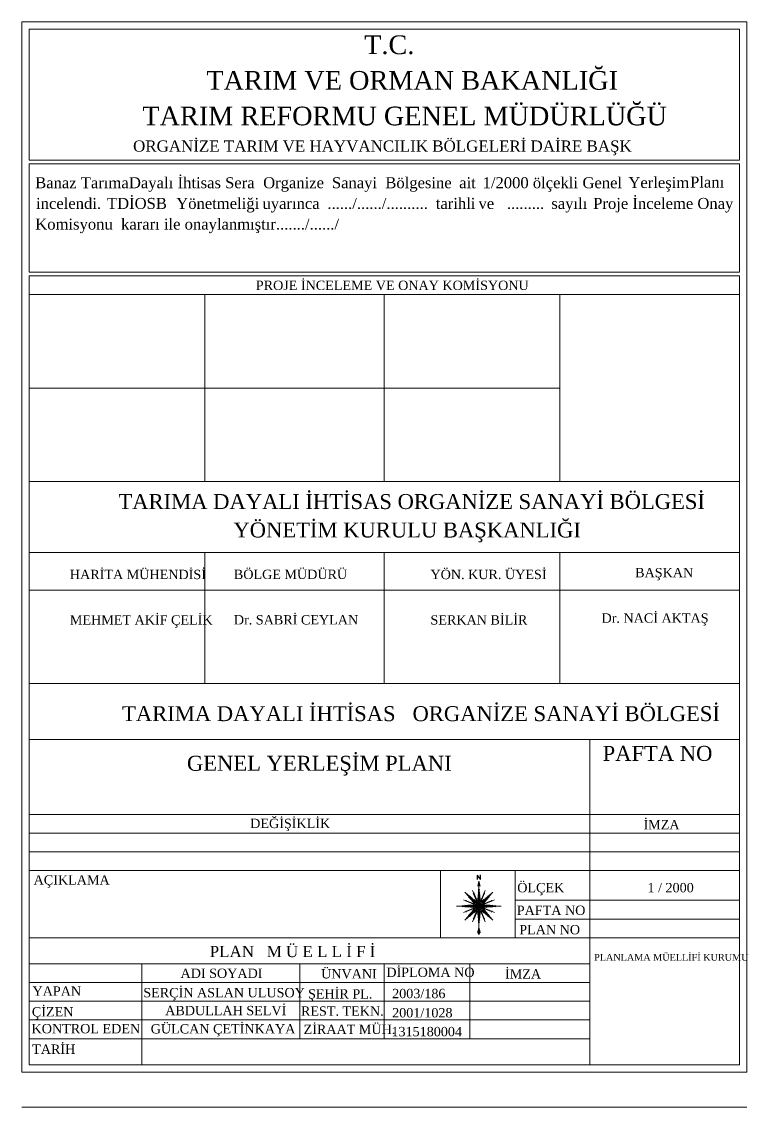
# Model space of a CAD drawing. Header units: metres. Extents: x 478603 to 489313, y 4282657 to 4289463.
# Drawn here: x 478816 to 479231, y 4288031 to 4288650 of the extents above; entities that cross this region are included whole.
import ezdxf

# ---------------------------------------------------------------- set-up
doc = ezdxf.new("R2010")
doc.units = ezdxf.units.M
for name, color, linetype, lineweight in [('ANTET', 18, 'Continuous', 0), ('CERCEVE', 18, 'Continuous', 0), ('KAPAK', 1, 'Continuous', 20)]:
    doc.layers.add(name, color=color, linetype=linetype, lineweight=lineweight)
doc.styles.get("Standard").update_dxf_attribs({"font": 'times.ttf'})

msp = doc.modelspace()

# ---------------------------------------------------------------- linework, layer by layer
at = {"layer": 'ANTET'}
for p, q in [((478815.68, 4288050.69), (478815.68, 4288650.47)), ((478815.68, 4288650.47), (479229.77, 4288650.47)), ((478819.95, 4288646.2), (479225.5, 4288646.2)), ((478819.95, 4288571.5), (478819.95, 4288646.2)), ((479225.5, 4288646.2), (479225.5, 4288571.5)), ((479229.77, 4288650.47), (479229.77, 4288050.69)), ((478819.95, 4288571.5), (479225.5, 4288571.5)), ((478819.95, 4288569.36), (479225.5, 4288569.36)), ((478819.95, 4288507.46), (478819.95, 4288569.36)), ((479225.5, 4288569.36), (479225.5, 4288507.46)), ((478819.95, 4288507.46), (479225.5, 4288507.46)), ((478819.95, 4288054.96), (478819.95, 4288505.33)), ((478819.95, 4288505.33), (479225.5, 4288505.33)), ((478819.95, 4288387.93), (478819.95, 4288505.33)), ((479225.5, 4288505.33), (479225.5, 4288054.96)), ((479225.5, 4288505.33), (479225.5, 4288387.93)), ((478819.95, 4288494.66), (479225.5, 4288494.66)), ((478920.27, 4288387.93), (478920.27, 4288494.66)), ((479022.72, 4288387.93), (479022.72, 4288494.66)), ((479123.04, 4288387.96), (479123.04, 4288494.66)), ((478819.95, 4288441.3), (479123.04, 4288441.3)), ((478819.95, 4288387.93), (479225.5, 4288387.93)), ((478819.95, 4288347.38), (479225.5, 4288347.38)), ((478920.27, 4288272.67), (478920.27, 4288347.38)), ((479022.72, 4288272.67), (479022.72, 4288347.38)), ((479123.04, 4288272.67), (479123.04, 4288347.38)), ((478819.95, 4288326.04), (479225.5, 4288326.04)), ((478819.95, 4288272.67), (479225.5, 4288272.67)), ((478819.95, 4288240.66), (479225.5, 4288240.66)), ((479140.12, 4288054.96), (479140.12, 4288240.66)), ((478819.95, 4288197.97), (479225.5, 4288197.97)), ((478819.95, 4288187.3), (479225.5, 4288187.3)), ((478819.95, 4288176.62), (479225.5, 4288176.62)), ((478819.95, 4288165.95), (479225.5, 4288165.95)), ((479054.74, 4288127.53), (479054.74, 4288165.95)), ((479097.43, 4288127.53), (479097.43, 4288165.95)), ((479097.43, 4288148.88), (479225.5, 4288148.88)), ((479097.43, 4288138.2), (479225.5, 4288138.2)), ((478819.95, 4288127.53), (479225.5, 4288127.53)), ((479071.61, 4288112.84), (479071.61, 4288070.15)), ((478819.95, 4288112.59), (479140.12, 4288112.59)), ((478884.23, 4288112.59), (478884.23, 4288054.96)), ((478974.48, 4288112.59), (478974.48, 4288069.9)), ((479022.71, 4288112.59), (479022.71, 4288069.9)), ((478819.95, 4288101.92), (479140.12, 4288101.92)), ((478819.95, 4288091.25), (479140.12, 4288091.25)), ((478819.95, 4288080.57), (479140.12, 4288080.57)), ((478819.95, 4288069.9), (479140.12, 4288069.9)), ((479229.77, 4288050.69), (478815.68, 4288050.69)), ((479225.5, 4288054.96), (478819.95, 4288054.96))]:
    msp.add_line(p, q, dxfattribs=at)
at = {"layer": 'ANTET', "lineweight": 5}
for points in [[(479075.63, 4288160.89, 0), (479076.06, 4288160.89, 0), (479076.03, 4288160.89, 0), (479076, 4288160.9, 0), (479075.97, 4288160.92, 0), (479075.95, 4288160.93, 0), (479075.93, 4288160.96, 0), (479075.92, 4288160.98, 0), (479075.91, 4288161.01, 0), (479075.91, 4288161.04, 0), (479075.91, 4288162.8, 0), (479077.61, 4288160.77, 0), (479077.61, 4288163.04, 0), (479077.61, 4288163.07, 0), (479077.62, 4288163.1, 0), (479077.63, 4288163.12, 0), (479077.65, 4288163.15, 0), (479077.68, 4288163.16, 0), (479077.7, 4288163.18, 0), (479077.73, 4288163.19, 0), (479077.76, 4288163.19, 0), (479077.33, 4288163.19, 0), (479077.36, 4288163.19, 0), (479077.39, 4288163.18, 0), (479077.42, 4288163.16, 0), (479077.44, 4288163.15, 0), (479077.46, 4288163.12, 0), (479077.47, 4288163.1, 0), (479077.48, 4288163.07, 0), (479077.48, 4288163.04, 0), (479077.48, 4288161.28, 0), (479075.78, 4288163.31, 0), (479075.78, 4288161.04, 0), (479075.78, 4288161.01, 0), (479075.77, 4288160.98, 0), (479075.76, 4288160.96, 0), (479075.74, 4288160.93, 0), (479075.72, 4288160.92, 0), (479075.69, 4288160.9, 0), (479075.66, 4288160.89, 0), (479075.63, 4288160.89, 0)], [(479076.06, 4288156.9, 0), (479076.13, 4288157.08, 0), (479076.24, 4288157.23, 0), (479076.39, 4288157.35, 0), (479076.57, 4288157.43, 0), (479076.76, 4288157.45, 0), (479076.95, 4288157.43, 0), (479077.12, 4288157.35, 0), (479077.27, 4288157.23, 0), (479077.39, 4288157.08, 0), (479077.46, 4288156.9, 0), (479076.76, 4288159.87, 0), (479076.06, 4288156.9, 0)], [(479073.88, 4288145.55, 0), (479073.99, 4288145.56, 0), (479074.1, 4288145.57, 0), (479074.22, 4288145.6, 0), (479074.33, 4288145.64, 0), (479074.43, 4288145.68, 0), (479074.53, 4288145.74, 0), (479074.63, 4288145.8, 0), (479074.71, 4288145.88, 0), (479074.77, 4288145.93, 0), (479074.84, 4288145.96, 0), (479074.91, 4288145.99, 0), (479074.99, 4288146, 0), (479075.06, 4288146, 0), (479075.14, 4288145.98, 0), (479075.21, 4288145.96, 0), (479075.27, 4288145.92, 0), (479075.22, 4288145.96, 0), (479075.17, 4288146.02, 0), (479075.13, 4288146.08, 0), (479075.1, 4288146.14, 0), (479075.08, 4288146.21, 0), (479075.06, 4288146.28, 0), (479075.06, 4288146.35, 0), (479075.07, 4288146.42, 0), (479075.22, 4288146.32, 0), (479075.37, 4288146.23, 0), (479075.53, 4288146.16, 0), (479075.69, 4288146.09, 0), (479075.86, 4288146.04, 0), (479076.03, 4288146, 0), (479076.2, 4288145.97, 0), (479076.38, 4288145.95, 0), (479076.45, 4288145.94, 0), (479076.52, 4288145.92, 0), (479076.59, 4288145.88, 0), (479076.65, 4288145.83, 0), (479076.69, 4288145.77, 0), (479076.73, 4288145.7, 0), (479076.75, 4288145.63, 0), (479076.76, 4288145.55, 0), (479073.88, 4288145.55, 0)], [(479073.88, 4288145.55, 0), (479073.99, 4288145.54, 0), (479074.1, 4288145.53, 0), (479074.22, 4288145.5, 0), (479074.33, 4288145.46, 0), (479074.43, 4288145.42, 0), (479074.53, 4288145.36, 0), (479074.63, 4288145.3, 0), (479074.71, 4288145.22, 0), (479074.77, 4288145.17, 0), (479074.84, 4288145.14, 0), (479074.91, 4288145.11, 0), (479074.99, 4288145.1, 0), (479075.06, 4288145.1, 0), (479075.14, 4288145.12, 0), (479075.21, 4288145.14, 0), (479075.27, 4288145.18, 0), (479075.22, 4288145.14, 0), (479075.17, 4288145.08, 0), (479075.13, 4288145.03, 0), (479075.1, 4288144.96, 0), (479075.08, 4288144.89, 0), (479075.06, 4288144.82, 0), (479075.06, 4288144.75, 0), (479075.07, 4288144.68, 0), (479075.22, 4288144.78, 0), (479075.37, 4288144.87, 0), (479075.53, 4288144.94, 0), (479075.69, 4288145.01, 0), (479075.86, 4288145.06, 0), (479076.03, 4288145.1, 0), (479076.2, 4288145.13, 0), (479076.38, 4288145.15, 0), (479076.45, 4288145.16, 0), (479076.52, 4288145.19, 0), (479076.59, 4288145.22, 0), (479076.65, 4288145.27, 0), (479076.69, 4288145.33, 0), (479076.73, 4288145.4, 0), (479076.75, 4288145.47, 0), (479076.76, 4288145.55, 0), (479073.88, 4288145.55, 0)], [(479076.76, 4288148.43, 0), (479076.75, 4288148.32, 0), (479076.74, 4288148.2, 0), (479076.71, 4288148.09, 0), (479076.67, 4288147.98, 0), (479076.62, 4288147.88, 0), (479076.57, 4288147.78, 0), (479076.5, 4288147.68, 0), (479076.43, 4288147.59, 0), (479076.38, 4288147.53, 0), (479076.35, 4288147.47, 0), (479076.32, 4288147.4, 0), (479076.31, 4288147.32, 0), (479076.31, 4288147.25, 0), (479076.32, 4288147.17, 0), (479076.35, 4288147.1, 0), (479076.39, 4288147.03, 0), (479076.34, 4288147.09, 0), (479076.29, 4288147.14, 0), (479076.23, 4288147.18, 0), (479076.17, 4288147.21, 0), (479076.1, 4288147.23, 0), (479076.03, 4288147.24, 0), (479075.96, 4288147.24, 0), (479075.89, 4288147.24, 0), (479075.99, 4288147.09, 0), (479076.07, 4288146.94, 0), (479076.15, 4288146.78, 0), (479076.22, 4288146.62, 0), (479076.27, 4288146.45, 0), (479076.31, 4288146.28, 0), (479076.34, 4288146.1, 0), (479076.35, 4288145.93, 0), (479076.37, 4288145.85, 0), (479076.39, 4288145.78, 0), (479076.43, 4288145.72, 0), (479076.48, 4288145.66, 0), (479076.54, 4288145.61, 0), (479076.61, 4288145.58, 0), (479076.68, 4288145.56, 0), (479076.76, 4288145.55, 0), (479076.76, 4288148.43, 0)], [(479076.76, 4288142.67, 0), (479076.75, 4288142.78, 0), (479076.74, 4288142.9, 0), (479076.71, 4288143.01, 0), (479076.67, 4288143.12, 0), (479076.62, 4288143.22, 0), (479076.57, 4288143.32, 0), (479076.5, 4288143.42, 0), (479076.43, 4288143.51, 0), (479076.38, 4288143.57, 0), (479076.35, 4288143.63, 0), (479076.32, 4288143.7, 0), (479076.31, 4288143.78, 0), (479076.31, 4288143.85, 0), (479076.32, 4288143.93, 0), (479076.35, 4288144, 0), (479076.39, 4288144.07, 0), (479076.34, 4288144.01, 0), (479076.29, 4288143.96, 0), (479076.23, 4288143.92, 0), (479076.17, 4288143.89, 0), (479076.1, 4288143.87, 0), (479076.03, 4288143.86, 0), (479075.96, 4288143.86, 0), (479075.89, 4288143.86, 0), (479075.99, 4288144.01, 0), (479076.07, 4288144.16, 0), (479076.15, 4288144.32, 0), (479076.22, 4288144.48, 0), (479076.27, 4288144.65, 0), (479076.31, 4288144.82, 0), (479076.34, 4288145, 0), (479076.35, 4288145.17, 0), (479076.37, 4288145.25, 0), (479076.39, 4288145.32, 0), (479076.43, 4288145.38, 0), (479076.48, 4288145.44, 0), (479076.54, 4288145.49, 0), (479076.61, 4288145.52, 0), (479076.68, 4288145.54, 0), (479076.76, 4288145.55, 0), (479076.76, 4288142.67, 0)], [(479076.76, 4288148.43, 0), (479076.76, 4288148.32, 0), (479076.78, 4288148.2, 0), (479076.81, 4288148.09, 0), (479076.84, 4288147.98, 0), (479076.89, 4288147.88, 0), (479076.95, 4288147.78, 0), (479077.01, 4288147.68, 0), (479077.09, 4288147.59, 0), (479077.13, 4288147.53, 0), (479077.17, 4288147.47, 0), (479077.19, 4288147.4, 0), (479077.2, 4288147.32, 0), (479077.2, 4288147.25, 0), (479077.19, 4288147.17, 0), (479077.16, 4288147.1, 0), (479077.13, 4288147.03, 0), (479077.17, 4288147.09, 0), (479077.22, 4288147.14, 0), (479077.28, 4288147.18, 0), (479077.35, 4288147.21, 0), (479077.41, 4288147.23, 0), (479077.48, 4288147.24, 0), (479077.55, 4288147.24, 0), (479077.63, 4288147.24, 0), (479077.53, 4288147.09, 0), (479077.44, 4288146.94, 0), (479077.36, 4288146.78, 0), (479077.3, 4288146.62, 0), (479077.25, 4288146.45, 0), (479077.2, 4288146.28, 0), (479077.18, 4288146.1, 0), (479077.16, 4288145.93, 0), (479077.15, 4288145.85, 0), (479077.12, 4288145.78, 0), (479077.08, 4288145.72, 0), (479077.03, 4288145.66, 0), (479076.97, 4288145.61, 0), (479076.91, 4288145.58, 0), (479076.83, 4288145.56, 0), (479076.76, 4288145.55, 0), (479076.76, 4288148.43, 0)], [(479079.64, 4288145.55, 0), (479079.52, 4288145.56, 0), (479079.41, 4288145.57, 0), (479079.3, 4288145.6, 0), (479079.19, 4288145.64, 0), (479079.08, 4288145.68, 0), (479078.98, 4288145.74, 0), (479078.89, 4288145.8, 0), (479078.8, 4288145.88, 0), (479078.74, 4288145.93, 0), (479078.67, 4288145.96, 0), (479078.6, 4288145.99, 0), (479078.53, 4288146, 0), (479078.45, 4288146, 0), (479078.38, 4288145.98, 0), (479078.31, 4288145.96, 0), (479078.24, 4288145.92, 0), (479078.3, 4288145.96, 0), (479078.35, 4288146.02, 0), (479078.39, 4288146.08, 0), (479078.42, 4288146.14, 0), (479078.44, 4288146.21, 0), (479078.45, 4288146.28, 0), (479078.45, 4288146.35, 0), (479078.44, 4288146.42, 0), (479078.3, 4288146.32, 0), (479078.14, 4288146.23, 0), (479077.99, 4288146.16, 0), (479077.82, 4288146.09, 0), (479077.66, 4288146.04, 0), (479077.48, 4288146, 0), (479077.31, 4288145.97, 0), (479077.14, 4288145.95, 0), (479077.06, 4288145.94, 0), (479076.99, 4288145.92, 0), (479076.92, 4288145.88, 0), (479076.87, 4288145.83, 0), (479076.82, 4288145.77, 0), (479076.79, 4288145.7, 0), (479076.76, 4288145.63, 0), (479076.76, 4288145.55, 0), (479079.64, 4288145.55, 0)], [(479076.76, 4288142.67, 0), (479076.76, 4288142.78, 0), (479076.78, 4288142.9, 0), (479076.81, 4288143.01, 0), (479076.84, 4288143.12, 0), (479076.89, 4288143.22, 0), (479076.95, 4288143.32, 0), (479077.01, 4288143.42, 0), (479077.09, 4288143.51, 0), (479077.13, 4288143.57, 0), (479077.17, 4288143.63, 0), (479077.19, 4288143.7, 0), (479077.2, 4288143.78, 0), (479077.2, 4288143.85, 0), (479077.19, 4288143.93, 0), (479077.16, 4288144, 0), (479077.13, 4288144.07, 0), (479077.17, 4288144.01, 0), (479077.22, 4288143.96, 0), (479077.28, 4288143.92, 0), (479077.35, 4288143.89, 0), (479077.41, 4288143.87, 0), (479077.48, 4288143.86, 0), (479077.55, 4288143.86, 0), (479077.63, 4288143.86, 0), (479077.53, 4288144.01, 0), (479077.44, 4288144.16, 0), (479077.36, 4288144.32, 0), (479077.3, 4288144.48, 0), (479077.25, 4288144.65, 0), (479077.2, 4288144.82, 0), (479077.18, 4288145, 0), (479077.16, 4288145.17, 0), (479077.15, 4288145.25, 0), (479077.12, 4288145.32, 0), (479077.08, 4288145.38, 0), (479077.03, 4288145.44, 0), (479076.97, 4288145.49, 0), (479076.91, 4288145.52, 0), (479076.83, 4288145.54, 0), (479076.76, 4288145.55, 0), (479076.76, 4288142.67, 0)], [(479079.64, 4288145.55, 0), (479079.52, 4288145.54, 0), (479079.41, 4288145.53, 0), (479079.3, 4288145.5, 0), (479079.19, 4288145.46, 0), (479079.08, 4288145.42, 0), (479078.98, 4288145.36, 0), (479078.89, 4288145.3, 0), (479078.8, 4288145.22, 0), (479078.74, 4288145.17, 0), (479078.67, 4288145.14, 0), (479078.6, 4288145.11, 0), (479078.53, 4288145.1, 0), (479078.45, 4288145.1, 0), (479078.38, 4288145.12, 0), (479078.31, 4288145.14, 0), (479078.24, 4288145.18, 0), (479078.3, 4288145.14, 0), (479078.35, 4288145.08, 0), (479078.39, 4288145.03, 0), (479078.42, 4288144.96, 0), (479078.44, 4288144.89, 0), (479078.45, 4288144.82, 0), (479078.45, 4288144.75, 0), (479078.44, 4288144.68, 0), (479078.3, 4288144.78, 0), (479078.14, 4288144.87, 0), (479077.99, 4288144.94, 0), (479077.82, 4288145.01, 0), (479077.66, 4288145.06, 0), (479077.48, 4288145.1, 0), (479077.31, 4288145.13, 0), (479077.14, 4288145.15, 0), (479077.06, 4288145.16, 0), (479076.99, 4288145.19, 0), (479076.92, 4288145.22, 0), (479076.87, 4288145.27, 0), (479076.82, 4288145.33, 0), (479076.79, 4288145.4, 0), (479076.76, 4288145.47, 0), (479076.76, 4288145.55, 0), (479079.64, 4288145.55, 0)], [(479076.76, 4288129.25, 0), (479076.75, 4288129.36, 0), (479076.74, 4288129.47, 0), (479076.71, 4288129.59, 0), (479076.67, 4288129.7, 0), (479076.62, 4288129.8, 0), (479076.57, 4288129.9, 0), (479076.5, 4288130, 0), (479076.43, 4288130.08, 0), (479076.38, 4288130.14, 0), (479076.35, 4288130.21, 0), (479076.32, 4288130.28, 0), (479076.31, 4288130.36, 0), (479076.31, 4288130.43, 0), (479076.32, 4288130.51, 0), (479076.35, 4288130.58, 0), (479076.39, 4288130.64, 0), (479076.34, 4288130.59, 0), (479076.29, 4288130.54, 0), (479076.23, 4288130.5, 0), (479076.17, 4288130.47, 0), (479076.1, 4288130.45, 0), (479076.03, 4288130.43, 0), (479075.96, 4288130.43, 0), (479075.89, 4288130.44, 0), (479075.99, 4288130.59, 0), (479076.07, 4288130.74, 0), (479076.15, 4288130.9, 0), (479076.22, 4288131.06, 0), (479076.27, 4288131.23, 0), (479076.31, 4288131.4, 0), (479076.34, 4288131.57, 0), (479076.35, 4288131.75, 0), (479076.37, 4288131.82, 0), (479076.39, 4288131.89, 0), (479076.43, 4288131.96, 0), (479076.48, 4288132.02, 0), (479076.54, 4288132.06, 0), (479076.61, 4288132.1, 0), (479076.68, 4288132.12, 0), (479076.76, 4288132.13, 0), (479076.76, 4288129.25, 0)], [(479076.76, 4288129.25, 0), (479076.76, 4288129.36, 0), (479076.78, 4288129.47, 0), (479076.81, 4288129.59, 0), (479076.84, 4288129.7, 0), (479076.89, 4288129.8, 0), (479076.95, 4288129.9, 0), (479077.01, 4288130, 0), (479077.09, 4288130.08, 0), (479077.13, 4288130.14, 0), (479077.17, 4288130.21, 0), (479077.19, 4288130.28, 0), (479077.2, 4288130.36, 0), (479077.2, 4288130.43, 0), (479077.19, 4288130.51, 0), (479077.16, 4288130.58, 0), (479077.13, 4288130.64, 0), (479077.17, 4288130.59, 0), (479077.22, 4288130.54, 0), (479077.28, 4288130.5, 0), (479077.35, 4288130.47, 0), (479077.41, 4288130.45, 0), (479077.48, 4288130.43, 0), (479077.55, 4288130.43, 0), (479077.63, 4288130.44, 0), (479077.53, 4288130.59, 0), (479077.44, 4288130.74, 0), (479077.36, 4288130.9, 0), (479077.3, 4288131.06, 0), (479077.25, 4288131.23, 0), (479077.2, 4288131.4, 0), (479077.18, 4288131.57, 0), (479077.16, 4288131.75, 0), (479077.15, 4288131.82, 0), (479077.12, 4288131.89, 0), (479077.08, 4288131.96, 0), (479077.03, 4288132.02, 0), (479076.97, 4288132.06, 0), (479076.91, 4288132.1, 0), (479076.83, 4288132.12, 0), (479076.76, 4288132.13, 0), (479076.76, 4288129.25, 0)]]:
    msp.add_polyline3d(points, close=True, dxfattribs=at)
for points in [[(479076.76, 4288148.75, 0), (479076.76, 4288159.87, 0)], [(479074.49, 4288147.81, 0), (479068.75, 4288153.55, 0)], [(479074.38, 4288147.7, 0), (479070.08, 4288152, 0), (479069.74, 4288152.12, 0)], [(479074.61, 4288147.92, 0), (479070.3, 4288152.23, 0), (479070.19, 4288152.57, 0)], [(479074.28, 4288147.58, 0), (479071.1, 4288150.76, 0), (479070.76, 4288150.87, 0)], [(479074.73, 4288148.03, 0), (479071.55, 4288151.21, 0), (479071.44, 4288151.55, 0)], [(479074.86, 4288148.13, 0), (479072.79, 4288150.19, 0), (479072.68, 4288150.53, 0)], [(479075.53, 4288148.51, 0), (479073.08, 4288154.42, 0)], [(479075.39, 4288148.44, 0), (479073.67, 4288152.59, 0), (479073.4, 4288152.82, 0)], [(479075.68, 4288148.57, 0), (479073.96, 4288152.71, 0), (479073.99, 4288153.07, 0)], [(479076.12, 4288148.69, 0), (479076.12, 4288150.03, 0), (479075.96, 4288150.35, 0)], [(479076.28, 4288148.72, 0), (479076.28, 4288151.63, 0), (479076.12, 4288151.95, 0)], [(479076.44, 4288148.74, 0), (479076.44, 4288153.23, 0), (479076.28, 4288153.55, 0)], [(479076.6, 4288148.75, 0), (479076.6, 4288154.84, 0), (479076.44, 4288155.16, 0)], [(479076.92, 4288148.75, 0), (479076.92, 4288154.84, 0), (479077.08, 4288155.16, 0)], [(479077.08, 4288148.74, 0), (479077.08, 4288153.23, 0), (479077.24, 4288153.55, 0)], [(479077.24, 4288148.72, 0), (479077.24, 4288151.63, 0), (479077.4, 4288151.95, 0)], [(479077.4, 4288148.69, 0), (479077.4, 4288150.03, 0), (479077.56, 4288150.35, 0)], [(479077.83, 4288148.57, 0), (479079.55, 4288152.71, 0), (479079.52, 4288153.07, 0)], [(479077.98, 4288148.51, 0), (479080.43, 4288154.42, 0)], [(479078.13, 4288148.44, 0), (479079.85, 4288152.59, 0), (479080.12, 4288152.82, 0)], [(479078.66, 4288148.13, 0), (479080.72, 4288150.19, 0), (479080.83, 4288150.53, 0)], [(479078.78, 4288148.03, 0), (479081.96, 4288151.21, 0), (479082.08, 4288151.55, 0)], [(479078.9, 4288147.92, 0), (479083.21, 4288152.23, 0), (479083.32, 4288152.57, 0)], [(479079.02, 4288147.81, 0), (479084.76, 4288153.55, 0)], [(479079.13, 4288147.7, 0), (479083.44, 4288152, 0), (479083.78, 4288152.12, 0)], [(479079.24, 4288147.58, 0), (479082.42, 4288150.76, 0), (479082.76, 4288150.87, 0)], [(479073.56, 4288145.55, 0), (479063.95, 4288145.55, 0)], [(479073.56, 4288145.71, 0), (479067.47, 4288145.71, 0), (479067.15, 4288145.87, 0)], [(479073.56, 4288145.39, 0), (479067.47, 4288145.39, 0), (479067.15, 4288145.23, 0)], [(479073.8, 4288146.78, 0), (479067.88, 4288149.23, 0)], [(479073.8, 4288144.32, 0), (479067.88, 4288141.87, 0)], [(479073.57, 4288145.87, 0), (479069.07, 4288145.87, 0), (479068.75, 4288146.03, 0)], [(479073.57, 4288145.23, 0), (479069.07, 4288145.23, 0), (479068.75, 4288145.07, 0)], [(479073.74, 4288146.63, 0), (479069.6, 4288148.34, 0), (479069.24, 4288148.32, 0)], [(479073.74, 4288144.47, 0), (479069.6, 4288142.76, 0), (479069.24, 4288142.78, 0)], [(479073.86, 4288146.92, 0), (479069.72, 4288148.64, 0), (479069.48, 4288148.91, 0)], [(479073.86, 4288144.18, 0), (479069.72, 4288142.46, 0), (479069.48, 4288142.19, 0)], [(479073.59, 4288146.03, 0), (479070.67, 4288146.03, 0), (479070.35, 4288146.19, 0)], [(479073.59, 4288145.07, 0), (479070.67, 4288145.07, 0), (479070.35, 4288144.91, 0)], [(479074.18, 4288147.45, 0), (479072.12, 4288149.51, 0), (479071.78, 4288149.63, 0)], [(479074.18, 4288143.65, 0), (479072.12, 4288141.59, 0), (479071.78, 4288141.47, 0)], [(479073.62, 4288146.19, 0), (479072.27, 4288146.19, 0), (479071.95, 4288146.35, 0)], [(479073.62, 4288144.91, 0), (479072.27, 4288144.91, 0), (479071.95, 4288144.75, 0)], [(479074.09, 4288147.32, 0), (479073.13, 4288148.27, 0), (479072.79, 4288148.38, 0)], [(479074.09, 4288143.78, 0), (479073.13, 4288142.83, 0), (479072.79, 4288142.72, 0)], [(479073.89, 4288145.87, 0), (479073.98, 4288145.88, 0), (479074.06, 4288145.89, 0), (479074.14, 4288145.91, 0), (479074.22, 4288145.94, 0), (479074.29, 4288145.97, 0), (479074.36, 4288146.01, 0), (479074.43, 4288146.06, 0), (479074.5, 4288146.11, 0), (479074.52, 4288146.14, 0), (479074.55, 4288146.16, 0), (479074.58, 4288146.18, 0), (479074.61, 4288146.2, 0), (479074.64, 4288146.22, 0), (479074.68, 4288146.24, 0), (479074.71, 4288146.25, 0), (479074.74, 4288146.27, 0), (479074.74, 4288146.36, 0), (479074.75, 4288146.44, 0), (479074.77, 4288146.53, 0), (479074.8, 4288146.62, 0), (479074.83, 4288146.7, 0), (479074.88, 4288146.77, 0), (479074.93, 4288146.84, 0), (479074.99, 4288146.91, 0), (479075.1, 4288146.81, 0), (479075.21, 4288146.71, 0), (479075.33, 4288146.63, 0), (479075.45, 4288146.55, 0), (479075.58, 4288146.49, 0), (479075.71, 4288146.43, 0), (479075.85, 4288146.38, 0), (479075.99, 4288146.34, 0), (479075.94, 4288146.47, 0), (479075.89, 4288146.61, 0), (479075.83, 4288146.74, 0), (479075.76, 4288146.86, 0), (479075.68, 4288146.98, 0), (479075.59, 4288147.1, 0), (479075.5, 4288147.21, 0), (479075.39, 4288147.31, 0), (479075.46, 4288147.37, 0), (479075.53, 4288147.42, 0), (479075.61, 4288147.47, 0), (479075.69, 4288147.51, 0), (479075.77, 4288147.54, 0), (479075.86, 4288147.56, 0), (479075.95, 4288147.56, 0), (479076.04, 4288147.56, 0), (479076.05, 4288147.6, 0), (479076.07, 4288147.63, 0), (479076.09, 4288147.66, 0), (479076.1, 4288147.7, 0), (479076.12, 4288147.73, 0), (479076.15, 4288147.76, 0), (479076.17, 4288147.78, 0), (479076.19, 4288147.81, 0), (479076.25, 4288147.87, 0), (479076.3, 4288147.94, 0), (479076.34, 4288148.01, 0), (479076.37, 4288148.09, 0), (479076.4, 4288148.17, 0), (479076.42, 4288148.25, 0), (479076.43, 4288148.33, 0), (479076.44, 4288148.41, 0)], [(479076.44, 4288142.69, 0), (479076.43, 4288142.77, 0), (479076.42, 4288142.85, 0), (479076.4, 4288142.93, 0), (479076.37, 4288143.01, 0), (479076.34, 4288143.09, 0), (479076.3, 4288143.16, 0), (479076.25, 4288143.23, 0), (479076.19, 4288143.29, 0), (479076.17, 4288143.32, 0), (479076.15, 4288143.34, 0), (479076.12, 4288143.37, 0), (479076.1, 4288143.41, 0), (479076.09, 4288143.44, 0), (479076.07, 4288143.47, 0), (479076.05, 4288143.5, 0), (479076.04, 4288143.54, 0), (479075.95, 4288143.54, 0), (479075.86, 4288143.54, 0), (479075.78, 4288143.56, 0), (479075.69, 4288143.59, 0), (479075.61, 4288143.63, 0), (479075.54, 4288143.67, 0), (479075.47, 4288143.73, 0), (479075.4, 4288143.79, 0), (479075.5, 4288143.89, 0), (479075.59, 4288144, 0), (479075.68, 4288144.12, 0), (479075.75, 4288144.24, 0), (479075.82, 4288144.37, 0), (479075.88, 4288144.5, 0), (479075.93, 4288144.64, 0), (479075.97, 4288144.78, 0), (479075.83, 4288144.73, 0), (479075.7, 4288144.68, 0), (479075.57, 4288144.62, 0), (479075.45, 4288144.55, 0), (479075.32, 4288144.47, 0), (479075.21, 4288144.38, 0), (479075.1, 4288144.29, 0), (479075, 4288144.19, 0), (479074.94, 4288144.25, 0), (479074.88, 4288144.32, 0), (479074.84, 4288144.4, 0), (479074.8, 4288144.48, 0), (479074.77, 4288144.57, 0), (479074.75, 4288144.65, 0), (479074.74, 4288144.74, 0), (479074.74, 4288144.83, 0), (479074.71, 4288144.85, 0), (479074.68, 4288144.86, 0), (479074.64, 4288144.88, 0), (479074.61, 4288144.9, 0), (479074.58, 4288144.92, 0), (479074.55, 4288144.94, 0), (479074.52, 4288144.96, 0), (479074.5, 4288144.99, 0), (479074.43, 4288145.04, 0), (479074.36, 4288145.09, 0), (479074.29, 4288145.13, 0), (479074.22, 4288145.17, 0), (479074.14, 4288145.19, 0), (479074.06, 4288145.21, 0), (479073.98, 4288145.23, 0), (479073.89, 4288145.23, 0)], [(479074.99, 4288148.22, 0), (479074.04, 4288149.17, 0), (479073.93, 4288149.51, 0)], [(479077.08, 4288148.41, 0), (479077.08, 4288148.33, 0), (479077.09, 4288148.25, 0), (479077.11, 4288148.17, 0), (479077.14, 4288148.09, 0), (479077.18, 4288148.01, 0), (479077.22, 4288147.94, 0), (479077.27, 4288147.87, 0), (479077.32, 4288147.81, 0), (479077.34, 4288147.78, 0), (479077.37, 4288147.76, 0), (479077.39, 4288147.73, 0), (479077.41, 4288147.7, 0), (479077.43, 4288147.66, 0), (479077.45, 4288147.63, 0), (479077.46, 4288147.6, 0), (479077.47, 4288147.56, 0), (479077.56, 4288147.56, 0), (479077.65, 4288147.56, 0), (479077.74, 4288147.54, 0), (479077.82, 4288147.51, 0), (479077.9, 4288147.47, 0), (479077.98, 4288147.43, 0), (479078.05, 4288147.37, 0), (479078.11, 4288147.31, 0), (479078.01, 4288147.21, 0), (479077.92, 4288147.1, 0), (479077.84, 4288146.98, 0), (479077.76, 4288146.86, 0), (479077.69, 4288146.73, 0), (479077.63, 4288146.6, 0), (479077.58, 4288146.46, 0), (479077.54, 4288146.32, 0), (479077.68, 4288146.37, 0), (479077.81, 4288146.42, 0), (479077.94, 4288146.48, 0), (479078.07, 4288146.55, 0), (479078.19, 4288146.63, 0), (479078.3, 4288146.72, 0), (479078.41, 4288146.81, 0), (479078.51, 4288146.91, 0), (479078.58, 4288146.85, 0), (479078.63, 4288146.78, 0), (479078.68, 4288146.7, 0), (479078.72, 4288146.62, 0), (479078.74, 4288146.53, 0), (479078.76, 4288146.45, 0), (479078.77, 4288146.36, 0), (479078.77, 4288146.27, 0), (479078.8, 4288146.25, 0), (479078.84, 4288146.24, 0), (479078.87, 4288146.22, 0), (479078.9, 4288146.2, 0), (479078.93, 4288146.18, 0), (479078.96, 4288146.16, 0), (479078.99, 4288146.14, 0), (479079.02, 4288146.11, 0), (479079.08, 4288146.06, 0), (479079.15, 4288146.01, 0), (479079.22, 4288145.97, 0), (479079.3, 4288145.94, 0), (479079.37, 4288145.91, 0), (479079.46, 4288145.89, 0), (479079.54, 4288145.88, 0), (479079.62, 4288145.87, 0)], [(479079.62, 4288145.23, 0), (479079.54, 4288145.23, 0), (479079.46, 4288145.21, 0), (479079.37, 4288145.19, 0), (479079.3, 4288145.17, 0), (479079.22, 4288145.13, 0), (479079.15, 4288145.09, 0), (479079.08, 4288145.04, 0), (479079.02, 4288144.99, 0), (479078.99, 4288144.96, 0), (479078.96, 4288144.94, 0), (479078.93, 4288144.92, 0), (479078.9, 4288144.9, 0), (479078.87, 4288144.88, 0), (479078.84, 4288144.86, 0), (479078.8, 4288144.85, 0), (479078.77, 4288144.83, 0), (479078.77, 4288144.74, 0), (479078.76, 4288144.66, 0), (479078.74, 4288144.57, 0), (479078.72, 4288144.49, 0), (479078.68, 4288144.4, 0), (479078.63, 4288144.33, 0), (479078.58, 4288144.26, 0), (479078.52, 4288144.19, 0), (479078.42, 4288144.29, 0), (479078.3, 4288144.39, 0), (479078.19, 4288144.47, 0), (479078.06, 4288144.55, 0), (479077.94, 4288144.61, 0), (479077.8, 4288144.67, 0), (479077.67, 4288144.72, 0), (479077.53, 4288144.76, 0), (479077.57, 4288144.63, 0), (479077.63, 4288144.49, 0), (479077.69, 4288144.36, 0), (479077.76, 4288144.24, 0), (479077.84, 4288144.12, 0), (479077.92, 4288144, 0), (479078.02, 4288143.89, 0), (479078.12, 4288143.79, 0), (479078.05, 4288143.73, 0), (479077.98, 4288143.68, 0), (479077.91, 4288143.63, 0), (479077.83, 4288143.59, 0), (479077.74, 4288143.56, 0), (479077.65, 4288143.54, 0), (479077.56, 4288143.54, 0), (479077.47, 4288143.54, 0), (479077.46, 4288143.5, 0), (479077.45, 4288143.47, 0), (479077.43, 4288143.44, 0), (479077.41, 4288143.41, 0), (479077.39, 4288143.37, 0), (479077.37, 4288143.34, 0), (479077.34, 4288143.32, 0), (479077.32, 4288143.29, 0), (479077.27, 4288143.23, 0), (479077.22, 4288143.16, 0), (479077.18, 4288143.09, 0), (479077.14, 4288143.01, 0), (479077.11, 4288142.93, 0), (479077.09, 4288142.85, 0), (479077.08, 4288142.77, 0), (479077.08, 4288142.69, 0)], [(479078.52, 4288148.22, 0), (479079.47, 4288149.17, 0), (479079.59, 4288149.51, 0)], [(479079.33, 4288147.45, 0), (479081.4, 4288149.51, 0), (479081.74, 4288149.63, 0)], [(479079.33, 4288143.65, 0), (479081.4, 4288141.59, 0), (479081.74, 4288141.47, 0)], [(479079.43, 4288147.32, 0), (479080.38, 4288148.27, 0), (479080.72, 4288148.38, 0)], [(479079.43, 4288143.78, 0), (479080.38, 4288142.83, 0), (479080.72, 4288142.72, 0)], [(479079.65, 4288146.92, 0), (479083.8, 4288148.64, 0), (479084.03, 4288148.91, 0)], [(479079.65, 4288144.18, 0), (479083.8, 4288142.46, 0), (479084.03, 4288142.19, 0)], [(479079.72, 4288146.78, 0), (479085.63, 4288149.23, 0)], [(479079.72, 4288144.32, 0), (479085.63, 4288141.87, 0)], [(479079.77, 4288146.63, 0), (479083.92, 4288148.34, 0), (479084.27, 4288148.32, 0)], [(479079.77, 4288144.47, 0), (479083.92, 4288142.76, 0), (479084.27, 4288142.78, 0)], [(479079.89, 4288146.19, 0), (479081.24, 4288146.19, 0), (479081.56, 4288146.35, 0)], [(479079.89, 4288144.91, 0), (479081.24, 4288144.91, 0), (479081.56, 4288144.75, 0)], [(479079.92, 4288146.03, 0), (479082.84, 4288146.03, 0), (479083.16, 4288146.19, 0)], [(479079.92, 4288145.07, 0), (479082.84, 4288145.07, 0), (479083.16, 4288144.91, 0)], [(479079.94, 4288145.87, 0), (479084.44, 4288145.87, 0), (479084.76, 4288146.03, 0)], [(479079.94, 4288145.23, 0), (479084.44, 4288145.23, 0), (479084.76, 4288145.07, 0)], [(479079.95, 4288145.71, 0), (479086.04, 4288145.71, 0), (479086.36, 4288145.87, 0)], [(479079.95, 4288145.39, 0), (479086.04, 4288145.39, 0), (479086.36, 4288145.23, 0)], [(479079.96, 4288145.55, 0), (479089.56, 4288145.55, 0)], [(479074.49, 4288143.29, 0), (479068.75, 4288137.55, 0)], [(479074.38, 4288143.4, 0), (479070.08, 4288139.1, 0), (479069.74, 4288138.98, 0)], [(479074.61, 4288143.18, 0), (479070.3, 4288138.87, 0), (479070.19, 4288138.53, 0)], [(479074.28, 4288143.52, 0), (479071.1, 4288140.34, 0), (479070.76, 4288140.23, 0)], [(479074.73, 4288143.07, 0), (479071.55, 4288139.89, 0), (479071.44, 4288139.55, 0)], [(479074.86, 4288142.97, 0), (479072.79, 4288140.91, 0), (479072.68, 4288140.57, 0)], [(479075.53, 4288142.59, 0), (479073.08, 4288136.68, 0)], [(479075.39, 4288142.66, 0), (479073.67, 4288138.51, 0), (479073.4, 4288138.28, 0)], [(479074.99, 4288142.88, 0), (479074.04, 4288141.93, 0), (479073.93, 4288141.59, 0)], [(479075.68, 4288142.53, 0), (479073.96, 4288138.39, 0), (479073.99, 4288138.03, 0)], [(479076.12, 4288142.41, 0), (479076.12, 4288141.07, 0), (479075.96, 4288140.75, 0)], [(479076.28, 4288142.38, 0), (479076.28, 4288139.47, 0), (479076.12, 4288139.15, 0)], [(479076.44, 4288142.36, 0), (479076.44, 4288137.87, 0), (479076.28, 4288137.55, 0)], [(479076.6, 4288142.35, 0), (479076.6, 4288136.26, 0), (479076.44, 4288135.94, 0)], [(479076.76, 4288142.35, 0), (479076.76, 4288132.74, 0)], [(479076.92, 4288142.35, 0), (479076.92, 4288136.26, 0), (479077.08, 4288135.94, 0)], [(479077.08, 4288142.36, 0), (479077.08, 4288137.87, 0), (479077.24, 4288137.55, 0)], [(479077.24, 4288142.38, 0), (479077.24, 4288139.47, 0), (479077.4, 4288139.15, 0)], [(479077.4, 4288142.41, 0), (479077.4, 4288141.07, 0), (479077.56, 4288140.75, 0)], [(479077.83, 4288142.53, 0), (479079.55, 4288138.39, 0), (479079.52, 4288138.03, 0)], [(479077.98, 4288142.59, 0), (479080.43, 4288136.68, 0)], [(479078.13, 4288142.66, 0), (479079.85, 4288138.51, 0), (479080.12, 4288138.28, 0)], [(479078.52, 4288142.88, 0), (479079.47, 4288141.93, 0), (479079.59, 4288141.59, 0)], [(479078.66, 4288142.97, 0), (479080.72, 4288140.91, 0), (479080.83, 4288140.57, 0)], [(479078.78, 4288143.07, 0), (479081.96, 4288139.89, 0), (479082.08, 4288139.55, 0)], [(479078.9, 4288143.18, 0), (479083.21, 4288138.87, 0), (479083.32, 4288138.53, 0)], [(479079.02, 4288143.29, 0), (479084.76, 4288137.55, 0)], [(479079.13, 4288143.4, 0), (479083.44, 4288139.1, 0), (479083.78, 4288138.98, 0)], [(479079.24, 4288143.52, 0), (479082.42, 4288140.34, 0), (479082.76, 4288140.23, 0)]]:
    msp.add_polyline3d(points, dxfattribs=at)
at = {"layer": 'ANTET'}
for centre, radius in [((479076.76, 4288145.55), 3.2), ((479076.76, 4288145.55), 2.88), ((479076.76, 4288132.43), 0.308)]:
    msp.add_circle(centre, radius, dxfattribs=at)
at = {"layer": 'CERCEVE'}
msp.add_line((479229.77, 4288030.73), (478815.68, 4288030.73), dxfattribs=at)

# ---------------------------------------------------------------- texts
at = {"layer": 'ANTET'}
for s, height, p in [('T.C.', 10.672, (479011.26, 4288631.98)), (' TARIM VE ORMAN BAKANLIĞI', 10.6723, (478917.09, 4288611.65)), ('TARIM REFORMU GENEL MÜDÜRLÜĞÜ', 10.6723, (478884.58, 4288591.32)), ('ORGANİZE TARIM VE HAYVANCILIK BÖLGELERİ DAİRE BAŞK', 6.4034, (478879.27, 4288576.28)), ('Banaz Tarıma', 6.2753, (478823.37, 4288555.41)), ('Dayalı', 6.275, (478876.9, 4288555.41)), ('İhtisas Sera', 6.2753, (478904.71, 4288555.41)), ('Organize', 6.275, (478953.56, 4288555.41)), ('Sanayi', 6.275, (478992.82, 4288555.41)), ('Bölgesine', 6.275, (479023.32, 4288555.41)), ('ait', 6.275, (479065.5, 4288555.41)), ('1/2000 ölçekli', 6.2753, (479078.86, 4288555.41)), ('Genel', 6.275, (479135.9, 4288555.41)), ('Yerleşim', 6.275, (479162.13, 4288555.53)), ('Planı', 6.275, (479197.36, 4288555.76)), ('incelendi.', 6.275, (478823.9, 4288543.6)), ('TDİOSB', 6.275, (478864.37, 4288543.6)), ('Yönetmeliği', 6.2753, (478903.93, 4288543.6)), ('uyarınca', 6.275, (478953.17, 4288543.6)), ('....../....../..........', 6.2753, (478990.23, 4288543.6)), ('tarihli', 6.275, (479052.14, 4288543.6)), ('ve', 6.275, (479076.54, 4288543.6)), ('sayılı', 6.275, (479118.13, 4288543.6)), ('Proje İnceleme Onay', 6.2753, (479142.05, 4288543.6)), ('.........', 6.275, (479092.74, 4288543.6)), ('Komisyonu  kararı ile onaylanmıştır......./....../', 6.2753, (478823.44, 4288531.8)), ('PROJE İNCELEME VE ONAY KOMİSYONU', 5.3361, (478949.37, 4288497.31)), ('TARIMA DAYALI İHTİSAS ORGANİZE SANAYİ BÖLGESİ', 8.5378, (478870.92, 4288372.28)), (' YÖNETİM KURULU BAŞKANLIĞI', 8.5378, (478933.35, 4288356.02)), ('HARİTA MÜHENDİSİ', 5.3361, (478843.19, 4288332.25)), ('BÖLGE MÜDÜRÜ', 5.3361, (478936.84, 4288332.31)), ('YÖN. KUR. ÜYESİ', 5.3361, (479049.11, 4288332.25)), ('BAŞKAN', 5.336, (479165.99, 4288333.3)), ('MEHMET AKİF ÇELİK', 5.3361, (478843.19, 4288306.3)), ('Dr. SABRİ CEYLAN', 5.3361, (478936.84, 4288306.37)), ('SERKAN BİLİR', 5.3361, (479049.11, 4288306.3)), ('Dr. NACİ AKTAŞ', 5.3361, (479146.79, 4288307.36)), (' TARIMA DAYALI İHTİSAS   ORGANİZE SANAYİ BÖLGESİ', 8.5378, (478869.78, 4288251.17)), ('PAFTA NO', 8.538, (479147.41, 4288228.5)), ('GENEL YERLEŞİM PLANI', 8.5378, (478910.05, 4288222.85)), ('DEĞİŞİKLİK', 5.336, (478946.15, 4288190.13)), ('İMZA', 5.336, (479170.74, 4288189.4)), ('AÇIKLAMA', 5.336, (478822.48, 4288157.86)), ('ÖLÇEK', 5.336, (479098.66, 4288153.46)), ('1 / 2000', 5.336, (479173.03, 4288153.46)), ('PAFTA NO', 5.336, (479098.37, 4288140.54)), ('PLAN NO', 5.336, (479099.8, 4288129.48)), ('PLAN   M Ü E L L İ F İ', 6.4034, (478923.07, 4288116.46)), ('ADI SOYADI', 5.336, (478906.38, 4288104.56)), ('ÜNVANI', 5.336, (478986.65, 4288104.27)), ('DİPLOMA NO', 5.336, (479023.89, 4288105.12)), ('İMZA', 5.336, (479091.69, 4288104.2)), ('SERÇİN ASLAN ULUSOY', 5.3361, (478885.11, 4288093.51)), ('YAPAN', 5.336, (478821.83, 4288094.4)), ('ŞEHİR PL.', 5.336, (478979.2, 4288092.81)), ('2003/186', 5.336, (479027.22, 4288093.02)), ('ÇİZEN', 5.336, (478821.48, 4288082.58)), ('ABDULLAH SELVİ', 5.3361, (478897.62, 4288083.29)), ('REST. TEKN.', 5.3361, (478975.14, 4288083.01)), ('2001/1028', 5.336, (479027.22, 4288082.04)), ('KONTROL EDEN', 5.3361, (478821.31, 4288072.96)), ('GÜLCAN ÇETİNKAYA', 5.3361, (478889.36, 4288072.87)), ('ZİRAAT MÜH.', 5.3361, (478976.65, 4288072.58)), ('1315180004', 5.336, (479026.81, 4288071.28)), ('TARİH', 5.336, (478821.67, 4288061.24))]:
    msp.add_text(s, height=height, dxfattribs=at).set_placement(p)
at = {"layer": 'KAPAK', "color": 18}
msp.add_text('PLANLAMA MÜELLİFİ KURUMU', height=3.85, dxfattribs=at).set_placement((479142.52, 4288114.43))

doc.saveas('drawing.dxf')
